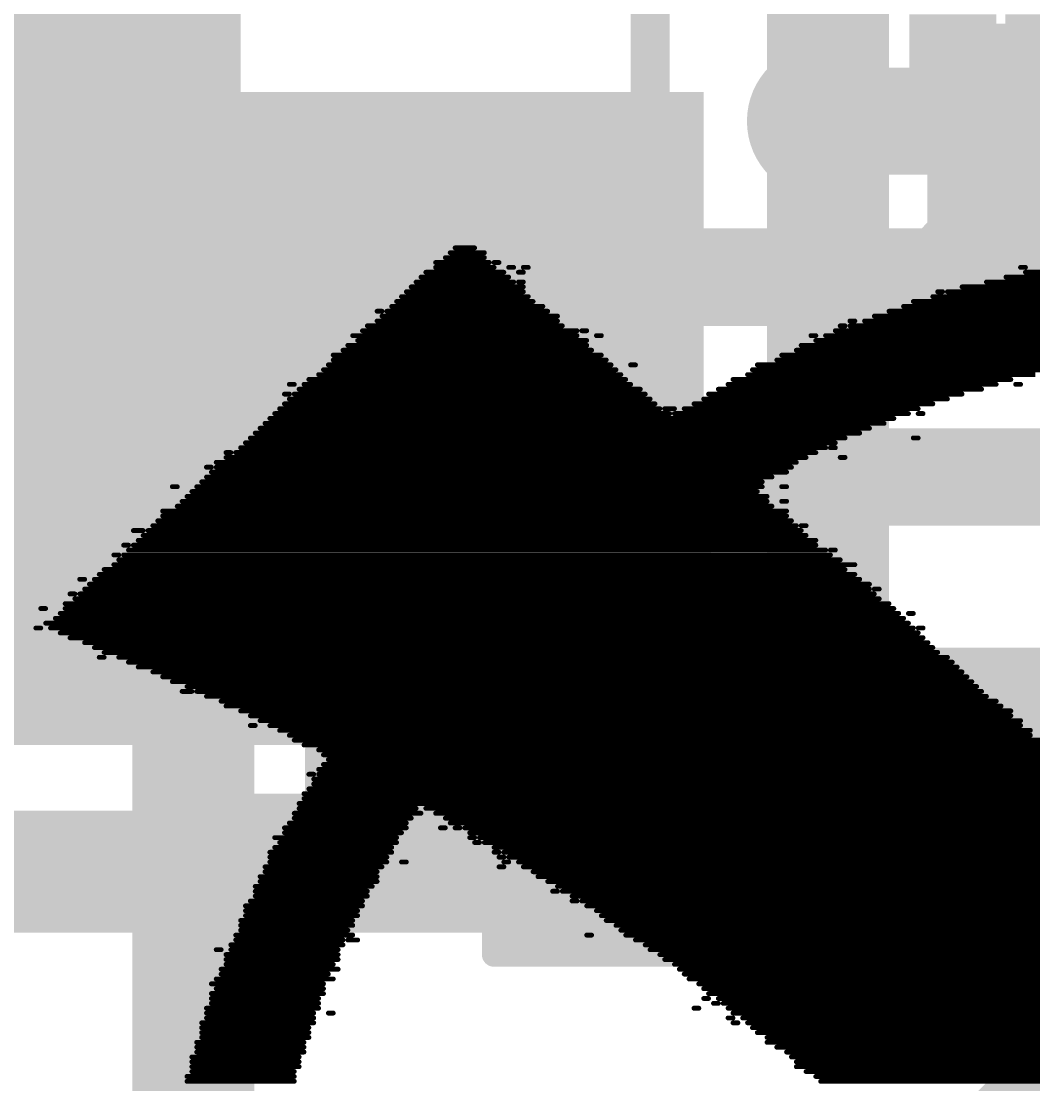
# Model space of a CAD drawing. Header units: millimetres. Extents: x -0.12 to 2.11, y 0 to 1.55.
# Drawn here: x 1.504 to 1.7115, y 0.8365 to 1.0545 of the extents above; entities that cross this region are included whole.
import ezdxf

# ---------------------------------------------------------------- set-up
doc = ezdxf.new("R2010")
doc.units = ezdxf.units.MM
doc.header["$MEASUREMENT"] = 0
for name, color, linetype in [('BottomLayer', 5, 'Continuous'), ('BottomOverlay', 54, 'Continuous'), ('BottomSolder', 6, 'Continuous'), ('TopLayer', 1, 'Continuous'), ('TopOverlay', 2, 'Continuous'), ('TopPaste', 8, 'Continuous'), ('TopSolder', 216, 'Continuous'), ('ViaHoleLayer', 16, 'Continuous')]:
    doc.layers.add(name, color=color, linetype=linetype)
doc.styles.add('Arial', font='', dxfattribs={"height": 0.2})
doc.styles.get('Arial').set_extended_font_data('Arial')

# ---------------------------------------------------------------- blocks, each defined once
blk = doc.blocks.new('40_VQFN__7X5__9')
at = {"layer": 'TopLayer'}
for points in [[(-0.07382, -0.14567), (-0.07382, -0.12205), (-0.06398, -0.12205), (-0.06398, -0.14567)], [(-0.05413, -0.14567), (-0.05413, -0.12205), (-0.04429, -0.12205), (-0.04429, -0.14567)]]:
    blk.add_hatch(color=1, dxfattribs=at).paths.add_polyline_path(points)
at = {"layer": 'TopPaste'}
for points in [[(-0.07382, -0.14567), (-0.07382, -0.12205), (-0.06398, -0.12205), (-0.06398, -0.14567)], [(-0.05413, -0.14567), (-0.05413, -0.12205), (-0.04429, -0.12205), (-0.04429, -0.14567)]]:
    blk.add_hatch(color=8, dxfattribs=at).paths.add_polyline_path(points)
at = {"layer": 'TopSolder'}
for points in [[(-0.07782, -0.14967), (-0.07782, -0.11805), (-0.05998, -0.11805), (-0.05998, -0.14967)], [(-0.05813, -0.14967), (-0.05813, -0.11805), (-0.04029, -0.11805), (-0.04029, -0.14967)]]:
    blk.add_hatch(color=216, dxfattribs=at).paths.add_polyline_path(points)
at = {"layer": 'TopOverlay', "const_width": 0.005}
for points in [[(-0.10064, -0.14), (-0.10064, -0.11933)], [(-0.10064, -0.14), (-0.08, -0.14)]]:
    blk.add_lwpolyline(points, dxfattribs=at)
at = {"layer": 'TopOverlay', "const_width": 0.0025}
for points in [[(-0.10189, -0.11933, 1), (-0.09939, -0.11933, 1)], [(-0.10189, -0.14, 1), (-0.09939, -0.14, 1)], [(-0.10189, -0.14, 1), (-0.09939, -0.14, 1)], [(-0.08125, -0.14, 1), (-0.07875, -0.14, 1)]]:
    blk.add_lwpolyline(points, format="xyb", close=True, dxfattribs=at)
blk = doc.blocks.new('C____E_44')
at = {"layer": 'TopLayer'}
blk.add_hatch(color=1, dxfattribs=at).paths.add_polyline_path([(-0.05492, 0.05059), (0.05492, 0.05059), (0.05492, -0.05059), (-0.05492, -0.05059)])
at = {"layer": 'TopPaste'}
blk.add_hatch(color=8, dxfattribs=at).paths.add_polyline_path([(-0.05492, 0.05059), (0.05492, 0.05059), (0.05492, -0.05059), (-0.05492, -0.05059)])
at = {"layer": 'TopSolder'}
blk.add_hatch(color=216, dxfattribs=at).paths.add_polyline_path([(-0.05892, 0.05459), (0.05892, 0.05459), (0.05892, -0.05459), (-0.05892, -0.05459)])
at = {"layer": 'TopOverlay', "const_width": 0.01}
for points in [[(-0.04823, 0.092), (-0.04823, 0.063)], [(-0.01523, 0.091), (-0.01523, 0.062)], [(0.27677, 0.091), (-0.01523, 0.091)], [(-0.03123, 0.077), (-0.06423, 0.077)], [(-0.01523, -0.062), (-0.01523, -0.091)], [(0.27677, -0.091), (-0.01523, -0.091)]]:
    blk.add_lwpolyline(points, dxfattribs=at)
at = {"layer": 'TopOverlay', "const_width": 0.005}
for points in [[(-0.05073, 0.092, 1), (-0.04573, 0.092, 1)], [(-0.01773, 0.091, 1), (-0.01273, 0.091, 1)], [(-0.01773, 0.091, 1), (-0.01273, 0.091, 1)], [(-0.06673, 0.077, 1), (-0.06173, 0.077, 1)], [(-0.03373, 0.077, 1), (-0.02873, 0.077, 1)], [(-0.05073, 0.063, 1), (-0.04573, 0.063, 1)], [(-0.01773, 0.062, 1), (-0.01273, 0.062, 1)], [(-0.01773, -0.062, 1), (-0.01273, -0.062, 1)], [(-0.01773, -0.091, 1), (-0.01273, -0.091, 1)], [(-0.01773, -0.091, 1), (-0.01273, -0.091, 1)]]:
    blk.add_lwpolyline(points, format="xyb", close=True, dxfattribs=at)
blk = doc.blocks.new('C___0603_45')
at = {"layer": 'TopLayer'}
for points in [[(-0.015, 0.0175), (-0.015, -0.0175), (-0.045, -0.0175), (-0.045, 0.0175)], [(0.045, 0.0175), (0.045, -0.0175), (0.015, -0.0175), (0.015, 0.0175)]]:
    blk.add_hatch(color=1, dxfattribs=at).paths.add_polyline_path(points)
at = {"layer": 'TopPaste'}
for points in [[(-0.015, 0.0175), (-0.015, -0.0175), (-0.045, -0.0175), (-0.045, 0.0175)], [(0.045, 0.0175), (0.045, -0.0175), (0.015, -0.0175), (0.015, 0.0175)]]:
    blk.add_hatch(color=8, dxfattribs=at).paths.add_polyline_path(points)
at = {"layer": 'TopSolder'}
for points in [[(-0.01264, 0.01986), (-0.01264, -0.01986), (-0.04736, -0.01986), (-0.04736, 0.01986)], [(0.04736, 0.01986), (0.04736, -0.01986), (0.01264, -0.01986), (0.01264, 0.01986)]]:
    blk.add_hatch(color=216, dxfattribs=at).paths.add_polyline_path(points)
at = {"layer": 'TopOverlay', "const_width": 0.005}
for points in [[(-0.018, 0.021), (-0.049, 0.021)], [(-0.049, -0.021), (-0.049, 0.021)], [(0.049, 0.021), (0.018, 0.021)], [(0.049, -0.021), (0.049, 0.021)], [(-0.018, -0.021), (-0.049, -0.021)], [(0.049, -0.021), (0.018, -0.021)]]:
    blk.add_lwpolyline(points, dxfattribs=at)
at = {"layer": 'TopOverlay', "const_width": 0.0025}
for points in [[(-0.05025, 0.021, 1), (-0.04775, 0.021, 1)], [(-0.05025, 0.021, 1), (-0.04775, 0.021, 1)], [(-0.01925, 0.021, 1), (-0.01675, 0.021, 1)], [(0.01675, 0.021, 1), (0.01925, 0.021, 1)], [(0.04775, 0.021, 1), (0.05025, 0.021, 1)], [(0.04775, 0.021, 1), (0.05025, 0.021, 1)], [(-0.05025, -0.021, 1), (-0.04775, -0.021, 1)], [(-0.05025, -0.021, 1), (-0.04775, -0.021, 1)], [(-0.01925, -0.021, 1), (-0.01675, -0.021, 1)], [(0.01675, -0.021, 1), (0.01925, -0.021, 1)], [(0.04775, -0.021, 1), (0.05025, -0.021, 1)], [(0.04775, -0.021, 1), (0.05025, -0.021, 1)]]:
    blk.add_lwpolyline(points, format="xyb", close=True, dxfattribs=at)

msp = doc.modelspace()

# ---------------------------------------------------------------- hatches: boundary and pattern name
at = {"layer": 'BottomLayer'}
h = msp.add_hatch(color=5, dxfattribs=at)
edge = h.paths.add_edge_path()
edge.add_arc((1.66868, 1.034), 0.01181, 0, 360)
h = msp.add_hatch(color=5, dxfattribs=at)
edge = h.paths.add_edge_path()
edge.add_arc((1.701, 1.002), 0.01181, 0, 360)
at = {"layer": 'BottomSolder'}
h = msp.add_hatch(color=6, dxfattribs=at)
edge = h.paths.add_edge_path()
edge.add_arc((1.66868, 1.034), 0.01581, 0, 360)
h = msp.add_hatch(color=6, dxfattribs=at)
edge = h.paths.add_edge_path()
edge.add_arc((1.701, 1.002), 0.01581, 0, 360)
at = {"layer": 'TopLayer'}
for points in [[(1.459, 1.036), (1.549, 1.036), (1.549, 1.112), (1.459, 1.112)], [(1.657, 0.866), (1.682, 0.866), (1.682, 1.071), (1.657, 1.071)], [(1.68989, 1.027), (1.72189, 1.027), (1.72189, 1.054), (1.68989, 1.054)], [(1.459, 0.912), (1.644, 0.912), (1.644, 1.04), (1.459, 1.04)], [(1.68989, 0.988), (1.714, 0.988), (1.714, 1.04014), (1.68989, 1.04014)], [(1.599, 0.866), (1.742, 0.866), (1.742, 0.902), (1.599, 0.902)]]:
    msp.add_hatch(color=1, dxfattribs=at).paths.add_polyline_path(points)
h = msp.add_hatch(color=1, dxfattribs=at)
edge = h.paths.add_edge_path()
edge.add_arc((1.66868, 1.034), 0.01181, 0, 360)
h = msp.add_hatch(color=1, dxfattribs=at)
edge = h.paths.add_edge_path()
edge.add_arc((1.701, 1.002), 0.01181, 0, 360)
at = {"layer": 'TopSolder'}
h = msp.add_hatch(color=216, dxfattribs=at)
edge = h.paths.add_edge_path()
edge.add_arc((1.66868, 1.034), 0.01581, 0, 360)
h = msp.add_hatch(color=216, dxfattribs=at)
edge = h.paths.add_edge_path()
edge.add_arc((1.701, 1.002), 0.01581, 0, 360)
at = {"layer": 'ViaHoleLayer'}
h = msp.add_hatch(color=16, dxfattribs=at)
edge = h.paths.add_edge_path()
edge.add_arc((1.66868, 1.034), 0.00591, 0, 360)
h = msp.add_hatch(color=16, dxfattribs=at)
edge = h.paths.add_edge_path()
edge.add_arc((1.701, 1.002), 0.00591, 0, 360)

# ---------------------------------------------------------------- linework, layer by layer
at = {"layer": 'BottomLayer'}
for points, const_width in [([(1.66868, 1.034), (1.738, 1.034)], 0.022), ([(1.328, 1.002), (1.701, 1.002)], 0.02), ([(1.268, 0.961), (1.764, 0.961)], 0.02), ([(1.245, 0.916), (1.796, 0.916)], 0.02), ([(1.452, 0.88), (1.903, 0.88)], 0.025), ([(1.682, 0.799), (1.72821, 0.84521)], 0.025)]:
    msp.add_lwpolyline(points, dxfattribs=dict(at, const_width=const_width))
for points, const_width in [([(1.66318, 1.034, 1), (1.67418, 1.034, 1)], 0.011), ([(1.696, 1.002, 1), (1.706, 1.002, 1)], 0.01)]:
    msp.add_lwpolyline(points, format="xyb", close=True, dxfattribs=dict(at, const_width=const_width))
at = {"layer": 'BottomOverlay', "const_width": 0.001}
for points in [[(1.592, 1.007), (1.599, 1.007)], [(1.593, 1.008), (1.597, 1.008)], [(1.589, 1.005), (1.6, 1.005)], [(1.591, 1.006), (1.599, 1.006)], [(1.601, 1.005), (1.602, 1.005)], [(1.587, 1.003), (1.603, 1.003)], [(1.589, 1.004), (1.601, 1.004)], [(1.604, 1.004), (1.605, 1.004)], [(1.606, 1.003), (1.607, 1.003)], [(1.607, 1.004), (1.608, 1.004)], [(1.709, 1.004), (1.71, 1.004)], [(1.71, 1.003), (1.807, 1.003)], [(1.585, 1.001), (1.605, 1.001)], [(1.586, 1.002), (1.604, 1.002)], [(1.606, 1.001), (1.607, 1.001)], [(1.702, 1.001), (1.815, 1.001)], [(1.706, 1.002), (1.811, 1.002)], [(1.582, 0.998), (1.608, 0.998)], [(1.583, 0.999), (1.607, 0.999)], [(1.584, 1), (1.607, 1)], [(1.691, 0.998), (1.826, 0.998)], [(1.692, 0.999), (1.693, 0.999)], [(1.694, 0.999), (1.823, 0.999)], [(1.697, 1), (1.819, 1)], [(1.58, 0.996), (1.611, 0.996)], [(1.581, 0.997), (1.609, 0.997)], [(1.685, 0.996), (1.833, 0.996)], [(1.687, 0.997), (1.829, 0.997)], [(1.577, 0.995), (1.578, 0.995)], [(1.578, 0.994), (1.614, 0.994)], [(1.579, 0.995), (1.612, 0.995)], [(1.679, 0.994), (1.837, 0.994)], [(1.682, 0.995), (1.835, 0.995)], [(1.575, 0.992), (1.615, 0.992)], [(1.577, 0.993), (1.614, 0.993)], [(1.672, 0.992), (1.673, 0.992)], [(1.674, 0.993), (1.675, 0.993)], [(1.674, 0.992), (1.843, 0.992)], [(1.677, 0.993), (1.84, 0.993)], [(1.572, 0.99), (1.618, 0.99)], [(1.574, 0.991), (1.618, 0.991)], [(1.619, 0.991), (1.62, 0.991)], [(1.622, 0.99), (1.623, 0.99)], [(1.666, 0.99), (1.667, 0.99)], [(1.669, 0.99), (1.848, 0.99)], [(1.671, 0.991), (1.846, 0.991)], [(1.571, 0.988), (1.62, 0.988)], [(1.573, 0.989), (1.62, 0.989)], [(1.664, 0.988), (1.853, 0.988)], [(1.667, 0.989), (1.85, 0.989)], [(1.568, 0.986), (1.623, 0.986)], [(1.568, 0.985), (1.624, 0.985)], [(1.57, 0.987), (1.621, 0.987)], [(1.659, 0.985), (1.728, 0.985)], [(1.66, 0.986), (1.736, 0.986)], [(1.663, 0.987), (1.745, 0.987)], [(1.566, 0.983), (1.626, 0.983)], [(1.567, 0.984), (1.625, 0.984)], [(1.629, 0.984), (1.63, 0.984)], [(1.654, 0.983), (1.716, 0.983)], [(1.655, 0.984), (1.721, 0.984)], [(1.563, 0.981), (1.628, 0.981)], [(1.565, 0.982), (1.627, 0.982)], [(1.65, 0.981), (1.707, 0.981)], [(1.653, 0.982), (1.712, 0.982)], [(1.559, 0.98), (1.56, 0.98)], [(1.561, 0.979), (1.631, 0.979)], [(1.562, 0.98), (1.629, 0.98)], [(1.647, 0.979), (1.701, 0.979)], [(1.649, 0.98), (1.704, 0.98)], [(1.708, 0.98), (1.709, 0.98)], [(1.558, 0.978), (1.559, 0.978)], [(1.559, 0.977), (1.633, 0.977)], [(1.56, 0.978), (1.632, 0.978)], [(1.644, 0.977), (1.694, 0.977)], [(1.645, 0.978), (1.697, 0.978)], [(1.556, 0.974), (1.637, 0.974)], [(1.557, 0.975), (1.635, 0.975)], [(1.558, 0.976), (1.634, 0.976)], [(1.636, 0.975), (1.638, 0.975)], [(1.638, 0.974), (1.686, 0.974)], [(1.64, 0.975), (1.688, 0.975)], [(1.642, 0.976), (1.691, 0.976)], [(1.688, 0.974), (1.689, 0.974)], [(1.554, 0.972), (1.681, 0.972)], [(1.555, 0.973), (1.683, 0.973)], [(1.552, 0.97), (1.676, 0.97)], [(1.553, 0.971), (1.678, 0.971)], [(1.55, 0.968), (1.671, 0.968)], [(1.551, 0.969), (1.673, 0.969)], [(1.687, 0.969), (1.688, 0.969)], [(1.546, 0.966), (1.547, 0.966)], [(1.548, 0.966), (1.667, 0.966)], [(1.549, 0.967), (1.669, 0.967)], [(1.67, 0.967), (1.671, 0.967)], [(1.544, 0.964), (1.663, 0.964)], [(1.546, 0.965), (1.665, 0.965)], [(1.672, 0.965), (1.673, 0.965)], [(1.542, 0.963), (1.543, 0.963)], [(1.542, 0.961), (1.658, 0.961)], [(1.543, 0.962), (1.661, 0.962)], [(1.544, 0.963), (1.662, 0.963)], [(1.535, 0.959), (1.536, 0.959)], [(1.54, 0.959), (1.656, 0.959)], [(1.541, 0.96), (1.656, 0.96)], [(1.66, 0.959), (1.661, 0.959)], [(1.538, 0.957), (1.657, 0.957)], [(1.539, 0.958), (1.655, 0.958)], [(1.536, 0.955), (1.658, 0.955)], [(1.537, 0.956), (1.657, 0.956)], [(1.66, 0.956), (1.661, 0.956)], [(1.533, 0.954), (1.661, 0.954)], [(1.533, 0.953), (1.661, 0.953)], [(1.527, 0.95), (1.529, 0.95)], [(1.53, 0.95), (1.664, 0.95)], [(1.531, 0.951), (1.663, 0.951)], [(1.532, 0.952), (1.662, 0.952)], [(1.664, 0.951), (1.665, 0.951)], [(1.528, 0.948), (1.667, 0.948)], [(1.529, 0.949), (1.665, 0.949)], [(1.525, 0.947), (1.526, 0.947)], [(1.526, 0.946), (1.669, 0.946)], [(1.527, 0.947), (1.667, 0.947)], [(1.67, 0.946), (1.671, 0.946)], [(1.523, 0.945), (1.524, 0.945)], [(1.524, 0.944), (1.672, 0.944)], [(1.525, 0.945), (1.67, 0.945)], [(1.521, 0.942), (1.673, 0.942)], [(1.523, 0.943), (1.675, 0.943)], [(1.516, 0.94), (1.517, 0.94)], [(1.519, 0.94), (1.676, 0.94)], [(1.52, 0.941), (1.675, 0.941)], [(1.514, 0.937), (1.515, 0.937)], [(1.516, 0.937), (1.679, 0.937)], [(1.517, 0.938), (1.678, 0.938)], [(1.518, 0.939), (1.678, 0.939)], [(1.679, 0.938), (1.68, 0.938)], [(1.513, 0.935), (1.682, 0.935)], [(1.515, 0.936), (1.68, 0.936)], [(1.508, 0.934), (1.509, 0.934)], [(1.512, 0.933), (1.684, 0.933)], [(1.513, 0.934), (1.683, 0.934)], [(1.686, 0.933), (1.687, 0.933)], [(1.509, 0.931), (1.686, 0.931)], [(1.511, 0.932), (1.685, 0.932)], [(1.507, 0.93), (1.508, 0.93)], [(1.51, 0.93), (1.687, 0.93)], [(1.512, 0.929), (1.688, 0.929)], [(1.688, 0.93), (1.689, 0.93)], [(1.514, 0.928), (1.689, 0.928)], [(1.517, 0.927), (1.69, 0.927)], [(1.519, 0.926), (1.691, 0.926)], [(1.52, 0.924), (1.521, 0.924)], [(1.521, 0.925), (1.692, 0.925)], [(1.524, 0.924), (1.694, 0.924)], [(1.526, 0.923), (1.695, 0.923)], [(1.528, 0.922), (1.696, 0.922)], [(1.531, 0.921), (1.697, 0.921)], [(1.533, 0.92), (1.698, 0.92)], [(1.535, 0.919), (1.699, 0.919)], [(1.538, 0.918), (1.7, 0.918)], [(1.537, 0.917), (1.539, 0.917)], [(1.54, 0.917), (1.701, 0.917)], [(1.542, 0.916), (1.702, 0.916)], [(1.545, 0.915), (1.704, 0.915)], [(1.546, 0.914), (1.705, 0.914)], [(1.549, 0.913), (1.707, 0.913)], [(1.551, 0.912), (1.707, 0.912)], [(1.553, 0.911), (1.709, 0.911)], [(1.551, 0.91), (1.552, 0.91)], [(1.555, 0.91), (1.709, 0.91)], [(1.557, 0.909), (1.711, 0.909)], [(1.559, 0.908), (1.711, 0.908)], [(1.56, 0.907), (1.713, 0.907)], [(1.562, 0.906), (1.714, 0.906)], [(1.565, 0.905), (1.715, 0.905)], [(1.566, 0.904), (1.716, 0.904)], [(1.567, 0.903), (1.717, 0.903)], [(1.563, 0.9), (1.564, 0.9)], [(1.565, 0.901), (1.719, 0.901)], [(1.565, 0.9), (1.72, 0.9)], [(1.566, 0.902), (1.718, 0.902)], [(1.564, 0.899), (1.722, 0.899)], [(1.564, 0.898), (1.723, 0.898)], [(1.562, 0.896), (1.725, 0.896)], [(1.563, 0.897), (1.724, 0.897)], [(1.561, 0.894), (1.727, 0.894)], [(1.562, 0.895), (1.726, 0.895)], [(1.56, 0.892), (1.586, 0.892)], [(1.561, 0.893), (1.585, 0.893)], [(1.587, 0.893), (1.728, 0.893)], [(1.589, 0.892), (1.729, 0.892)], [(1.558, 0.889), (1.583, 0.889)], [(1.559, 0.89), (1.583, 0.89)], [(1.56, 0.891), (1.584, 0.891)], [(1.59, 0.889), (1.591, 0.889)], [(1.591, 0.891), (1.73, 0.891)], [(1.592, 0.89), (1.731, 0.89)], [(1.593, 0.889), (1.594, 0.889)], [(1.595, 0.889), (1.732, 0.889)], [(1.556, 0.887), (1.581, 0.887)], [(1.558, 0.888), (1.582, 0.888)], [(1.596, 0.888), (1.733, 0.888)], [(1.596, 0.887), (1.597, 0.887)], [(1.598, 0.887), (1.734, 0.887)], [(1.556, 0.885), (1.58, 0.885)], [(1.557, 0.886), (1.581, 0.886)], [(1.597, 0.886), (1.598, 0.886)], [(1.599, 0.886), (1.735, 0.886)], [(1.601, 0.885), (1.737, 0.885)], [(1.555, 0.884), (1.58, 0.884)], [(1.555, 0.883), (1.579, 0.883)], [(1.601, 0.884), (1.602, 0.884)], [(1.602, 0.883), (1.603, 0.883)], [(1.603, 0.884), (1.738, 0.884)], [(1.604, 0.883), (1.738, 0.883)], [(1.554, 0.881), (1.578, 0.881)], [(1.555, 0.882), (1.579, 0.882)], [(1.582, 0.882), (1.583, 0.882)], [(1.602, 0.881), (1.603, 0.881)], [(1.603, 0.882), (1.604, 0.882)], [(1.606, 0.882), (1.739, 0.882)], [(1.607, 0.881), (1.741, 0.881)], [(1.553, 0.879), (1.577, 0.879)], [(1.554, 0.88), (1.577, 0.88)], [(1.609, 0.88), (1.742, 0.88)], [(1.61, 0.879), (1.743, 0.879)], [(1.552, 0.877), (1.576, 0.877)], [(1.552, 0.876), (1.575, 0.876)], [(1.553, 0.878), (1.577, 0.878)], [(1.612, 0.878), (1.744, 0.878)], [(1.613, 0.876), (1.614, 0.876)], [(1.614, 0.877), (1.745, 0.877)], [(1.615, 0.876), (1.746, 0.876)], [(1.551, 0.874), (1.574, 0.874)], [(1.552, 0.875), (1.575, 0.875)], [(1.617, 0.875), (1.747, 0.875)], [(1.617, 0.874), (1.618, 0.874)], [(1.619, 0.874), (1.748, 0.874)], [(1.55, 0.873), (1.574, 0.873)], [(1.55, 0.872), (1.573, 0.872)], [(1.62, 0.873), (1.749, 0.873)], [(1.622, 0.872), (1.75, 0.872)], [(1.549, 0.87), (1.572, 0.87)], [(1.55, 0.871), (1.573, 0.871)], [(1.623, 0.871), (1.752, 0.871)], [(1.624, 0.87), (1.752, 0.87)], [(1.549, 0.869), (1.572, 0.869)], [(1.549, 0.868), (1.571, 0.868)], [(1.626, 0.869), (1.753, 0.869)], [(1.627, 0.868), (1.754, 0.868)], [(1.547, 0.865), (1.57, 0.865)], [(1.548, 0.867), (1.572, 0.867)], [(1.548, 0.866), (1.57, 0.866)], [(1.571, 0.866), (1.573, 0.866)], [(1.62, 0.867), (1.621, 0.867)], [(1.628, 0.867), (1.755, 0.867)], [(1.63, 0.866), (1.756, 0.866)], [(1.632, 0.865), (1.757, 0.865)], [(1.544, 0.864), (1.545, 0.864)], [(1.546, 0.863), (1.569, 0.863)], [(1.547, 0.864), (1.569, 0.864)], [(1.633, 0.864), (1.759, 0.864)], [(1.635, 0.863), (1.76, 0.863)], [(1.546, 0.862), (1.569, 0.862)], [(1.546, 0.861), (1.568, 0.861)], [(1.636, 0.862), (1.76, 0.862)], [(1.638, 0.861), (1.761, 0.861)], [(1.545, 0.86), (1.569, 0.86)], [(1.545, 0.859), (1.567, 0.859)], [(1.639, 0.86), (1.762, 0.86)], [(1.64, 0.859), (1.764, 0.859)], [(1.543, 0.857), (1.566, 0.857)], [(1.544, 0.858), (1.568, 0.858)], [(1.641, 0.858), (1.766, 0.858)], [(1.643, 0.857), (1.766, 0.857)], [(1.543, 0.855), (1.566, 0.855)], [(1.544, 0.856), (1.566, 0.856)], [(1.644, 0.856), (1.767, 0.856)], [(1.645, 0.855), (1.768, 0.855)], [(1.542, 0.852), (1.565, 0.852)], [(1.543, 0.854), (1.565, 0.854)], [(1.543, 0.853), (1.565, 0.853)], [(1.642, 0.852), (1.643, 0.852)], [(1.644, 0.854), (1.645, 0.854)], [(1.646, 0.853), (1.647, 0.853)], [(1.647, 0.854), (1.769, 0.854)], [(1.648, 0.853), (1.771, 0.853)], [(1.649, 0.852), (1.772, 0.852)], [(1.542, 0.851), (1.564, 0.851)], [(1.542, 0.85), (1.564, 0.85)], [(1.567, 0.851), (1.568, 0.851)], [(1.649, 0.85), (1.65, 0.85)], [(1.65, 0.851), (1.772, 0.851)], [(1.652, 0.85), (1.772, 0.85)], [(1.541, 0.849), (1.564, 0.849)], [(1.541, 0.848), (1.563, 0.848)], [(1.65, 0.849), (1.651, 0.849)], [(1.653, 0.849), (1.773, 0.849)], [(1.654, 0.848), (1.774, 0.848)], [(1.541, 0.847), (1.563, 0.847)], [(1.541, 0.846), (1.563, 0.846)], [(1.655, 0.847), (1.776, 0.847)], [(1.657, 0.846), (1.777, 0.846)], [(1.54, 0.845), (1.562, 0.845)], [(1.54, 0.844), (1.562, 0.844)], [(1.657, 0.845), (1.777, 0.845)], [(1.659, 0.844), (1.778, 0.844)], [(1.539, 0.842), (1.561, 0.842)], [(1.539, 0.841), (1.561, 0.841)], [(1.54, 0.843), (1.562, 0.843)], [(1.661, 0.843), (1.779, 0.843)], [(1.662, 0.842), (1.781, 0.842)], [(1.663, 0.841), (1.781, 0.841)], [(1.539, 0.84), (1.561, 0.84)], [(1.539, 0.839), (1.56, 0.839)], [(1.663, 0.84), (1.782, 0.84)], [(1.665, 0.839), (1.783, 0.839)], [(1.538, 0.838), (1.56, 0.838)], [(1.538, 0.837), (1.56, 0.837)], [(1.667, 0.838), (1.784, 0.838)], [(1.668, 0.837), (1.785, 0.837)]]:
    msp.add_lwpolyline(points, dxfattribs=at)
at = {"layer": 'BottomOverlay', "const_width": 0.0005}
for points in [[(1.59175, 1.007, 1), (1.59225, 1.007, 1)], [(1.59275, 1.008, 1), (1.59325, 1.008, 1)], [(1.59675, 1.008, 1), (1.59725, 1.008, 1)], [(1.59875, 1.007, 1), (1.59925, 1.007, 1)], [(1.58875, 1.005, 1), (1.58925, 1.005, 1)], [(1.59075, 1.006, 1), (1.59125, 1.006, 1)], [(1.59875, 1.006, 1), (1.59925, 1.006, 1)], [(1.59975, 1.005, 1), (1.60025, 1.005, 1)], [(1.60075, 1.005, 1), (1.60125, 1.005, 1)], [(1.60175, 1.005, 1), (1.60225, 1.005, 1)], [(1.58675, 1.003, 1), (1.58725, 1.003, 1)], [(1.58875, 1.004, 1), (1.58925, 1.004, 1)], [(1.60075, 1.004, 1), (1.60125, 1.004, 1)], [(1.60275, 1.003, 1), (1.60325, 1.003, 1)], [(1.60375, 1.004, 1), (1.60425, 1.004, 1)], [(1.60475, 1.004, 1), (1.60525, 1.004, 1)], [(1.60575, 1.003, 1), (1.60625, 1.003, 1)], [(1.60675, 1.004, 1), (1.60725, 1.004, 1)], [(1.60675, 1.003, 1), (1.60725, 1.003, 1)], [(1.60775, 1.004, 1), (1.60825, 1.004, 1)], [(1.70875, 1.004, 1), (1.70925, 1.004, 1)], [(1.70975, 1.004, 1), (1.71025, 1.004, 1)], [(1.70975, 1.003, 1), (1.71025, 1.003, 1)], [(1.58475, 1.001, 1), (1.58525, 1.001, 1)], [(1.58575, 1.002, 1), (1.58625, 1.002, 1)], [(1.60375, 1.002, 1), (1.60425, 1.002, 1)], [(1.60475, 1.001, 1), (1.60525, 1.001, 1)], [(1.60575, 1.001, 1), (1.60625, 1.001, 1)], [(1.60675, 1.001, 1), (1.60725, 1.001, 1)], [(1.70175, 1.001, 1), (1.70225, 1.001, 1)], [(1.70575, 1.002, 1), (1.70625, 1.002, 1)], [(1.58175, 0.998, 1), (1.58225, 0.998, 1)], [(1.58275, 0.999, 1), (1.58325, 0.999, 1)], [(1.58375, 1, 1), (1.58425, 1, 1)], [(1.60675, 1, 1), (1.60725, 1, 1)], [(1.60675, 0.999, 1), (1.60725, 0.999, 1)], [(1.60775, 0.998, 1), (1.60825, 0.998, 1)], [(1.69075, 0.998, 1), (1.69125, 0.998, 1)], [(1.69175, 0.999, 1), (1.69225, 0.999, 1)], [(1.69275, 0.999, 1), (1.69325, 0.999, 1)], [(1.69375, 0.999, 1), (1.69425, 0.999, 1)], [(1.69675, 1, 1), (1.69725, 1, 1)], [(1.57975, 0.996, 1), (1.58025, 0.996, 1)], [(1.58075, 0.997, 1), (1.58125, 0.997, 1)], [(1.60875, 0.997, 1), (1.60925, 0.997, 1)], [(1.61075, 0.996, 1), (1.61125, 0.996, 1)], [(1.68475, 0.996, 1), (1.68525, 0.996, 1)], [(1.68675, 0.997, 1), (1.68725, 0.997, 1)], [(1.57675, 0.995, 1), (1.57725, 0.995, 1)], [(1.57775, 0.995, 1), (1.57825, 0.995, 1)], [(1.57775, 0.994, 1), (1.57825, 0.994, 1)], [(1.57875, 0.995, 1), (1.57925, 0.995, 1)], [(1.61175, 0.995, 1), (1.61225, 0.995, 1)], [(1.61375, 0.994, 1), (1.61425, 0.994, 1)], [(1.67875, 0.994, 1), (1.67925, 0.994, 1)], [(1.68175, 0.995, 1), (1.68225, 0.995, 1)], [(1.57475, 0.992, 1), (1.57525, 0.992, 1)], [(1.57675, 0.993, 1), (1.57725, 0.993, 1)], [(1.61375, 0.993, 1), (1.61425, 0.993, 1)], [(1.61475, 0.992, 1), (1.61525, 0.992, 1)], [(1.67175, 0.992, 1), (1.67225, 0.992, 1)], [(1.67275, 0.992, 1), (1.67325, 0.992, 1)], [(1.67375, 0.993, 1), (1.67425, 0.993, 1)], [(1.67375, 0.992, 1), (1.67425, 0.992, 1)], [(1.67475, 0.993, 1), (1.67525, 0.993, 1)], [(1.67675, 0.993, 1), (1.67725, 0.993, 1)], [(1.57175, 0.99, 1), (1.57225, 0.99, 1)], [(1.57375, 0.991, 1), (1.57425, 0.991, 1)], [(1.61775, 0.991, 1), (1.61825, 0.991, 1)], [(1.61775, 0.99, 1), (1.61825, 0.99, 1)], [(1.61875, 0.991, 1), (1.61925, 0.991, 1)], [(1.61975, 0.991, 1), (1.62025, 0.991, 1)], [(1.62175, 0.99, 1), (1.62225, 0.99, 1)], [(1.62275, 0.99, 1), (1.62325, 0.99, 1)], [(1.66575, 0.99, 1), (1.66625, 0.99, 1)], [(1.66675, 0.99, 1), (1.66725, 0.99, 1)], [(1.66875, 0.99, 1), (1.66925, 0.99, 1)], [(1.67075, 0.991, 1), (1.67125, 0.991, 1)], [(1.57075, 0.988, 1), (1.57125, 0.988, 1)], [(1.57275, 0.989, 1), (1.57325, 0.989, 1)], [(1.61975, 0.989, 1), (1.62025, 0.989, 1)], [(1.61975, 0.988, 1), (1.62025, 0.988, 1)], [(1.66375, 0.988, 1), (1.66425, 0.988, 1)], [(1.66675, 0.989, 1), (1.66725, 0.989, 1)], [(1.56775, 0.986, 1), (1.56825, 0.986, 1)], [(1.56775, 0.985, 1), (1.56825, 0.985, 1)], [(1.56975, 0.987, 1), (1.57025, 0.987, 1)], [(1.62075, 0.987, 1), (1.62125, 0.987, 1)], [(1.62275, 0.986, 1), (1.62325, 0.986, 1)], [(1.62375, 0.985, 1), (1.62425, 0.985, 1)], [(1.65875, 0.985, 1), (1.65925, 0.985, 1)], [(1.65975, 0.986, 1), (1.66025, 0.986, 1)], [(1.66275, 0.987, 1), (1.66325, 0.987, 1)], [(1.56575, 0.983, 1), (1.56625, 0.983, 1)], [(1.56675, 0.984, 1), (1.56725, 0.984, 1)], [(1.62475, 0.984, 1), (1.62525, 0.984, 1)], [(1.62575, 0.983, 1), (1.62625, 0.983, 1)], [(1.62875, 0.984, 1), (1.62925, 0.984, 1)], [(1.62975, 0.984, 1), (1.63025, 0.984, 1)], [(1.65375, 0.983, 1), (1.65425, 0.983, 1)], [(1.65475, 0.984, 1), (1.65525, 0.984, 1)], [(1.56275, 0.981, 1), (1.56325, 0.981, 1)], [(1.56475, 0.982, 1), (1.56525, 0.982, 1)], [(1.62675, 0.982, 1), (1.62725, 0.982, 1)], [(1.62775, 0.981, 1), (1.62825, 0.981, 1)], [(1.64975, 0.981, 1), (1.65025, 0.981, 1)], [(1.65275, 0.982, 1), (1.65325, 0.982, 1)], [(1.70675, 0.981, 1), (1.70725, 0.981, 1)], [(1.55875, 0.98, 1), (1.55925, 0.98, 1)], [(1.55975, 0.98, 1), (1.56025, 0.98, 1)], [(1.56075, 0.979, 1), (1.56125, 0.979, 1)], [(1.56175, 0.98, 1), (1.56225, 0.98, 1)], [(1.62875, 0.98, 1), (1.62925, 0.98, 1)], [(1.63075, 0.979, 1), (1.63125, 0.979, 1)], [(1.64675, 0.979, 1), (1.64725, 0.979, 1)], [(1.64875, 0.98, 1), (1.64925, 0.98, 1)], [(1.70075, 0.979, 1), (1.70125, 0.979, 1)], [(1.70375, 0.98, 1), (1.70425, 0.98, 1)], [(1.70775, 0.98, 1), (1.70825, 0.98, 1)], [(1.70875, 0.98, 1), (1.70925, 0.98, 1)], [(1.55775, 0.978, 1), (1.55825, 0.978, 1)], [(1.55875, 0.978, 1), (1.55925, 0.978, 1)], [(1.55875, 0.977, 1), (1.55925, 0.977, 1)], [(1.55975, 0.978, 1), (1.56025, 0.978, 1)], [(1.63175, 0.978, 1), (1.63225, 0.978, 1)], [(1.63275, 0.977, 1), (1.63325, 0.977, 1)], [(1.64375, 0.977, 1), (1.64425, 0.977, 1)], [(1.64475, 0.978, 1), (1.64525, 0.978, 1)], [(1.69375, 0.977, 1), (1.69425, 0.977, 1)], [(1.69675, 0.978, 1), (1.69725, 0.978, 1)], [(1.55575, 0.974, 1), (1.55625, 0.974, 1)], [(1.55675, 0.975, 1), (1.55725, 0.975, 1)], [(1.55775, 0.976, 1), (1.55825, 0.976, 1)], [(1.63375, 0.976, 1), (1.63425, 0.976, 1)], [(1.63475, 0.975, 1), (1.63525, 0.975, 1)], [(1.63575, 0.975, 1), (1.63625, 0.975, 1)], [(1.63675, 0.974, 1), (1.63725, 0.974, 1)], [(1.63775, 0.975, 1), (1.63825, 0.975, 1)], [(1.63775, 0.974, 1), (1.63825, 0.974, 1)], [(1.63975, 0.975, 1), (1.64025, 0.975, 1)], [(1.64175, 0.976, 1), (1.64225, 0.976, 1)], [(1.68575, 0.974, 1), (1.68625, 0.974, 1)], [(1.68775, 0.975, 1), (1.68825, 0.975, 1)], [(1.68775, 0.974, 1), (1.68825, 0.974, 1)], [(1.68875, 0.974, 1), (1.68925, 0.974, 1)], [(1.69075, 0.976, 1), (1.69125, 0.976, 1)], [(1.55375, 0.972, 1), (1.55425, 0.972, 1)], [(1.55475, 0.973, 1), (1.55525, 0.973, 1)], [(1.68075, 0.972, 1), (1.68125, 0.972, 1)], [(1.68275, 0.973, 1), (1.68325, 0.973, 1)], [(1.55175, 0.97, 1), (1.55225, 0.97, 1)], [(1.55275, 0.971, 1), (1.55325, 0.971, 1)], [(1.67575, 0.97, 1), (1.67625, 0.97, 1)], [(1.67775, 0.971, 1), (1.67825, 0.971, 1)], [(1.54975, 0.968, 1), (1.55025, 0.968, 1)], [(1.55075, 0.969, 1), (1.55125, 0.969, 1)], [(1.67075, 0.968, 1), (1.67125, 0.968, 1)], [(1.67275, 0.969, 1), (1.67325, 0.969, 1)], [(1.68675, 0.969, 1), (1.68725, 0.969, 1)], [(1.68775, 0.969, 1), (1.68825, 0.969, 1)], [(1.54575, 0.966, 1), (1.54625, 0.966, 1)], [(1.54675, 0.966, 1), (1.54725, 0.966, 1)], [(1.54775, 0.966, 1), (1.54825, 0.966, 1)], [(1.54875, 0.967, 1), (1.54925, 0.967, 1)], [(1.66675, 0.966, 1), (1.66725, 0.966, 1)], [(1.66875, 0.967, 1), (1.66925, 0.967, 1)], [(1.66975, 0.967, 1), (1.67025, 0.967, 1)], [(1.67075, 0.967, 1), (1.67125, 0.967, 1)], [(1.54375, 0.964, 1), (1.54425, 0.964, 1)], [(1.54575, 0.965, 1), (1.54625, 0.965, 1)], [(1.66275, 0.964, 1), (1.66325, 0.964, 1)], [(1.66475, 0.965, 1), (1.66525, 0.965, 1)], [(1.67175, 0.965, 1), (1.67225, 0.965, 1)], [(1.67275, 0.965, 1), (1.67325, 0.965, 1)], [(1.54175, 0.963, 1), (1.54225, 0.963, 1)], [(1.54175, 0.961, 1), (1.54225, 0.961, 1)], [(1.54275, 0.963, 1), (1.54325, 0.963, 1)], [(1.54275, 0.962, 1), (1.54325, 0.962, 1)], [(1.54375, 0.963, 1), (1.54425, 0.963, 1)], [(1.65775, 0.961, 1), (1.65825, 0.961, 1)], [(1.66075, 0.962, 1), (1.66125, 0.962, 1)], [(1.66175, 0.963, 1), (1.66225, 0.963, 1)], [(1.53475, 0.959, 1), (1.53525, 0.959, 1)], [(1.53575, 0.959, 1), (1.53625, 0.959, 1)], [(1.53975, 0.959, 1), (1.54025, 0.959, 1)], [(1.54075, 0.96, 1), (1.54125, 0.96, 1)], [(1.65575, 0.96, 1), (1.65625, 0.96, 1)], [(1.65575, 0.959, 1), (1.65625, 0.959, 1)], [(1.65975, 0.959, 1), (1.66025, 0.959, 1)], [(1.66075, 0.959, 1), (1.66125, 0.959, 1)], [(1.53775, 0.957, 1), (1.53825, 0.957, 1)], [(1.53875, 0.958, 1), (1.53925, 0.958, 1)], [(1.65475, 0.958, 1), (1.65525, 0.958, 1)], [(1.65675, 0.957, 1), (1.65725, 0.957, 1)], [(1.53575, 0.955, 1), (1.53625, 0.955, 1)], [(1.53675, 0.956, 1), (1.53725, 0.956, 1)], [(1.65675, 0.956, 1), (1.65725, 0.956, 1)], [(1.65775, 0.955, 1), (1.65825, 0.955, 1)], [(1.65975, 0.956, 1), (1.66025, 0.956, 1)], [(1.66075, 0.956, 1), (1.66125, 0.956, 1)], [(1.53275, 0.954, 1), (1.53325, 0.954, 1)], [(1.53275, 0.953, 1), (1.53325, 0.953, 1)], [(1.66075, 0.954, 1), (1.66125, 0.954, 1)], [(1.66075, 0.953, 1), (1.66125, 0.953, 1)], [(1.52675, 0.95, 1), (1.52725, 0.95, 1)], [(1.52875, 0.95, 1), (1.52925, 0.95, 1)], [(1.52975, 0.95, 1), (1.53025, 0.95, 1)], [(1.53075, 0.951, 1), (1.53125, 0.951, 1)], [(1.53175, 0.952, 1), (1.53225, 0.952, 1)], [(1.66175, 0.952, 1), (1.66225, 0.952, 1)], [(1.66275, 0.951, 1), (1.66325, 0.951, 1)], [(1.66375, 0.951, 1), (1.66425, 0.951, 1)], [(1.66375, 0.95, 1), (1.66425, 0.95, 1)], [(1.66475, 0.951, 1), (1.66525, 0.951, 1)], [(1.52775, 0.948, 1), (1.52825, 0.948, 1)], [(1.52875, 0.949, 1), (1.52925, 0.949, 1)], [(1.66475, 0.949, 1), (1.66525, 0.949, 1)], [(1.66675, 0.948, 1), (1.66725, 0.948, 1)], [(1.52475, 0.947, 1), (1.52525, 0.947, 1)], [(1.52575, 0.947, 1), (1.52625, 0.947, 1)], [(1.52575, 0.946, 1), (1.52625, 0.946, 1)], [(1.52675, 0.947, 1), (1.52725, 0.947, 1)], [(1.66675, 0.947, 1), (1.66725, 0.947, 1)], [(1.66875, 0.946, 1), (1.66925, 0.946, 1)], [(1.66975, 0.946, 1), (1.67025, 0.946, 1)], [(1.67075, 0.946, 1), (1.67125, 0.946, 1)], [(1.52275, 0.945, 1), (1.52325, 0.945, 1)], [(1.52375, 0.945, 1), (1.52425, 0.945, 1)], [(1.52375, 0.944, 1), (1.52425, 0.944, 1)], [(1.52475, 0.945, 1), (1.52525, 0.945, 1)], [(1.66975, 0.945, 1), (1.67025, 0.945, 1)], [(1.67175, 0.944, 1), (1.67225, 0.944, 1)], [(1.52075, 0.942, 1), (1.52125, 0.942, 1)], [(1.52275, 0.943, 1), (1.52325, 0.943, 1)], [(1.67275, 0.942, 1), (1.67325, 0.942, 1)], [(1.67475, 0.943, 1), (1.67525, 0.943, 1)], [(1.51575, 0.94, 1), (1.51625, 0.94, 1)], [(1.51675, 0.94, 1), (1.51725, 0.94, 1)], [(1.51875, 0.94, 1), (1.51925, 0.94, 1)], [(1.51975, 0.941, 1), (1.52025, 0.941, 1)], [(1.67475, 0.941, 1), (1.67525, 0.941, 1)], [(1.67575, 0.94, 1), (1.67625, 0.94, 1)], [(1.51375, 0.937, 1), (1.51425, 0.937, 1)], [(1.51475, 0.937, 1), (1.51525, 0.937, 1)], [(1.51575, 0.937, 1), (1.51625, 0.937, 1)], [(1.51675, 0.938, 1), (1.51725, 0.938, 1)], [(1.51775, 0.939, 1), (1.51825, 0.939, 1)], [(1.67775, 0.939, 1), (1.67825, 0.939, 1)], [(1.67775, 0.938, 1), (1.67825, 0.938, 1)], [(1.67875, 0.938, 1), (1.67925, 0.938, 1)], [(1.67875, 0.937, 1), (1.67925, 0.937, 1)], [(1.67975, 0.938, 1), (1.68025, 0.938, 1)], [(1.51275, 0.935, 1), (1.51325, 0.935, 1)], [(1.51475, 0.936, 1), (1.51525, 0.936, 1)], [(1.67975, 0.936, 1), (1.68025, 0.936, 1)], [(1.68175, 0.935, 1), (1.68225, 0.935, 1)], [(1.50775, 0.934, 1), (1.50825, 0.934, 1)], [(1.50875, 0.934, 1), (1.50925, 0.934, 1)], [(1.51175, 0.933, 1), (1.51225, 0.933, 1)], [(1.51275, 0.934, 1), (1.51325, 0.934, 1)], [(1.68275, 0.934, 1), (1.68325, 0.934, 1)], [(1.68375, 0.933, 1), (1.68425, 0.933, 1)], [(1.68575, 0.933, 1), (1.68625, 0.933, 1)], [(1.68675, 0.933, 1), (1.68725, 0.933, 1)], [(1.50875, 0.931, 1), (1.50925, 0.931, 1)], [(1.51075, 0.932, 1), (1.51125, 0.932, 1)], [(1.68475, 0.932, 1), (1.68525, 0.932, 1)], [(1.68575, 0.931, 1), (1.68625, 0.931, 1)], [(1.50675, 0.93, 1), (1.50725, 0.93, 1)], [(1.50775, 0.93, 1), (1.50825, 0.93, 1)], [(1.50975, 0.93, 1), (1.51025, 0.93, 1)], [(1.51175, 0.929, 1), (1.51225, 0.929, 1)], [(1.68675, 0.93, 1), (1.68725, 0.93, 1)], [(1.68775, 0.93, 1), (1.68825, 0.93, 1)], [(1.68775, 0.929, 1), (1.68825, 0.929, 1)], [(1.68875, 0.93, 1), (1.68925, 0.93, 1)], [(1.51375, 0.928, 1), (1.51425, 0.928, 1)], [(1.51675, 0.927, 1), (1.51725, 0.927, 1)], [(1.51875, 0.926, 1), (1.51925, 0.926, 1)], [(1.68875, 0.928, 1), (1.68925, 0.928, 1)], [(1.68975, 0.927, 1), (1.69025, 0.927, 1)], [(1.69075, 0.926, 1), (1.69125, 0.926, 1)], [(1.51975, 0.924, 1), (1.52025, 0.924, 1)], [(1.52075, 0.925, 1), (1.52125, 0.925, 1)], [(1.52075, 0.924, 1), (1.52125, 0.924, 1)], [(1.52375, 0.924, 1), (1.52425, 0.924, 1)], [(1.69175, 0.925, 1), (1.69225, 0.925, 1)], [(1.69375, 0.924, 1), (1.69425, 0.924, 1)], [(1.52575, 0.923, 1), (1.52625, 0.923, 1)], [(1.52775, 0.922, 1), (1.52825, 0.922, 1)], [(1.69475, 0.923, 1), (1.69525, 0.923, 1)], [(1.69575, 0.922, 1), (1.69625, 0.922, 1)], [(1.53075, 0.921, 1), (1.53125, 0.921, 1)], [(1.53275, 0.92, 1), (1.53325, 0.92, 1)], [(1.69675, 0.921, 1), (1.69725, 0.921, 1)], [(1.69775, 0.92, 1), (1.69825, 0.92, 1)], [(1.53475, 0.919, 1), (1.53525, 0.919, 1)], [(1.53775, 0.918, 1), (1.53825, 0.918, 1)], [(1.69875, 0.919, 1), (1.69925, 0.919, 1)], [(1.69975, 0.918, 1), (1.70025, 0.918, 1)], [(1.53675, 0.917, 1), (1.53725, 0.917, 1)], [(1.53875, 0.917, 1), (1.53925, 0.917, 1)], [(1.53975, 0.917, 1), (1.54025, 0.917, 1)], [(1.54175, 0.916, 1), (1.54225, 0.916, 1)], [(1.70075, 0.917, 1), (1.70125, 0.917, 1)], [(1.70175, 0.916, 1), (1.70225, 0.916, 1)], [(1.54475, 0.915, 1), (1.54525, 0.915, 1)], [(1.54575, 0.914, 1), (1.54625, 0.914, 1)], [(1.54875, 0.913, 1), (1.54925, 0.913, 1)], [(1.70375, 0.915, 1), (1.70425, 0.915, 1)], [(1.70475, 0.914, 1), (1.70525, 0.914, 1)], [(1.70675, 0.913, 1), (1.70725, 0.913, 1)], [(1.55075, 0.912, 1), (1.55125, 0.912, 1)], [(1.55275, 0.911, 1), (1.55325, 0.911, 1)], [(1.70675, 0.912, 1), (1.70725, 0.912, 1)], [(1.70875, 0.911, 1), (1.70925, 0.911, 1)], [(1.55075, 0.91, 1), (1.55125, 0.91, 1)], [(1.55175, 0.91, 1), (1.55225, 0.91, 1)], [(1.55475, 0.91, 1), (1.55525, 0.91, 1)], [(1.55675, 0.909, 1), (1.55725, 0.909, 1)], [(1.70875, 0.91, 1), (1.70925, 0.91, 1)], [(1.71075, 0.909, 1), (1.71125, 0.909, 1)], [(1.55875, 0.908, 1), (1.55925, 0.908, 1)], [(1.55975, 0.907, 1), (1.56025, 0.907, 1)], [(1.71075, 0.908, 1), (1.71125, 0.908, 1)], [(1.56175, 0.906, 1), (1.56225, 0.906, 1)], [(1.56475, 0.905, 1), (1.56525, 0.905, 1)], [(1.56575, 0.904, 1), (1.56625, 0.904, 1)], [(1.56675, 0.903, 1), (1.56725, 0.903, 1)], [(1.56275, 0.9, 1), (1.56325, 0.9, 1)], [(1.56375, 0.9, 1), (1.56425, 0.9, 1)], [(1.56475, 0.901, 1), (1.56525, 0.901, 1)], [(1.56475, 0.9, 1), (1.56525, 0.9, 1)], [(1.56575, 0.902, 1), (1.56625, 0.902, 1)], [(1.56375, 0.899, 1), (1.56425, 0.899, 1)], [(1.56375, 0.898, 1), (1.56425, 0.898, 1)], [(1.56175, 0.896, 1), (1.56225, 0.896, 1)], [(1.56275, 0.897, 1), (1.56325, 0.897, 1)], [(1.56075, 0.894, 1), (1.56125, 0.894, 1)], [(1.56175, 0.895, 1), (1.56225, 0.895, 1)], [(1.55975, 0.892, 1), (1.56025, 0.892, 1)], [(1.56075, 0.893, 1), (1.56125, 0.893, 1)], [(1.58475, 0.893, 1), (1.58525, 0.893, 1)], [(1.58575, 0.892, 1), (1.58625, 0.892, 1)], [(1.58675, 0.893, 1), (1.58725, 0.893, 1)], [(1.58875, 0.892, 1), (1.58925, 0.892, 1)], [(1.55775, 0.889, 1), (1.55825, 0.889, 1)], [(1.55875, 0.89, 1), (1.55925, 0.89, 1)], [(1.55975, 0.891, 1), (1.56025, 0.891, 1)], [(1.58275, 0.89, 1), (1.58325, 0.89, 1)], [(1.58275, 0.889, 1), (1.58325, 0.889, 1)], [(1.58375, 0.891, 1), (1.58425, 0.891, 1)], [(1.58975, 0.889, 1), (1.59025, 0.889, 1)], [(1.59075, 0.891, 1), (1.59125, 0.891, 1)], [(1.59075, 0.889, 1), (1.59125, 0.889, 1)], [(1.59175, 0.89, 1), (1.59225, 0.89, 1)], [(1.59275, 0.889, 1), (1.59325, 0.889, 1)], [(1.59375, 0.889, 1), (1.59425, 0.889, 1)], [(1.59475, 0.889, 1), (1.59525, 0.889, 1)], [(1.55575, 0.887, 1), (1.55625, 0.887, 1)], [(1.55775, 0.888, 1), (1.55825, 0.888, 1)], [(1.58075, 0.887, 1), (1.58125, 0.887, 1)], [(1.58175, 0.888, 1), (1.58225, 0.888, 1)], [(1.59575, 0.888, 1), (1.59625, 0.888, 1)], [(1.59575, 0.887, 1), (1.59625, 0.887, 1)], [(1.59675, 0.887, 1), (1.59725, 0.887, 1)], [(1.59775, 0.887, 1), (1.59825, 0.887, 1)], [(1.55575, 0.885, 1), (1.55625, 0.885, 1)], [(1.55675, 0.886, 1), (1.55725, 0.886, 1)], [(1.57975, 0.885, 1), (1.58025, 0.885, 1)], [(1.58075, 0.886, 1), (1.58125, 0.886, 1)], [(1.59675, 0.886, 1), (1.59725, 0.886, 1)], [(1.59775, 0.886, 1), (1.59825, 0.886, 1)], [(1.59875, 0.886, 1), (1.59925, 0.886, 1)], [(1.60075, 0.885, 1), (1.60125, 0.885, 1)], [(1.55475, 0.884, 1), (1.55525, 0.884, 1)], [(1.55475, 0.883, 1), (1.55525, 0.883, 1)], [(1.57875, 0.883, 1), (1.57925, 0.883, 1)], [(1.57975, 0.884, 1), (1.58025, 0.884, 1)], [(1.60075, 0.884, 1), (1.60125, 0.884, 1)], [(1.60175, 0.884, 1), (1.60225, 0.884, 1)], [(1.60175, 0.883, 1), (1.60225, 0.883, 1)], [(1.60275, 0.884, 1), (1.60325, 0.884, 1)], [(1.60275, 0.883, 1), (1.60325, 0.883, 1)], [(1.60375, 0.883, 1), (1.60425, 0.883, 1)], [(1.55375, 0.881, 1), (1.55425, 0.881, 1)], [(1.55475, 0.882, 1), (1.55525, 0.882, 1)], [(1.57775, 0.881, 1), (1.57825, 0.881, 1)], [(1.57875, 0.882, 1), (1.57925, 0.882, 1)], [(1.58175, 0.882, 1), (1.58225, 0.882, 1)], [(1.58275, 0.882, 1), (1.58325, 0.882, 1)], [(1.60175, 0.881, 1), (1.60225, 0.881, 1)], [(1.60275, 0.882, 1), (1.60325, 0.882, 1)], [(1.60275, 0.881, 1), (1.60325, 0.881, 1)], [(1.60375, 0.882, 1), (1.60425, 0.882, 1)], [(1.60575, 0.882, 1), (1.60625, 0.882, 1)], [(1.60675, 0.881, 1), (1.60725, 0.881, 1)], [(1.55275, 0.879, 1), (1.55325, 0.879, 1)], [(1.55375, 0.88, 1), (1.55425, 0.88, 1)], [(1.57675, 0.88, 1), (1.57725, 0.88, 1)], [(1.57675, 0.879, 1), (1.57725, 0.879, 1)], [(1.60875, 0.88, 1), (1.60925, 0.88, 1)], [(1.60975, 0.879, 1), (1.61025, 0.879, 1)], [(1.55175, 0.877, 1), (1.55225, 0.877, 1)], [(1.55175, 0.876, 1), (1.55225, 0.876, 1)], [(1.55275, 0.878, 1), (1.55325, 0.878, 1)], [(1.57475, 0.876, 1), (1.57525, 0.876, 1)], [(1.57575, 0.877, 1), (1.57625, 0.877, 1)], [(1.57675, 0.878, 1), (1.57725, 0.878, 1)], [(1.61175, 0.878, 1), (1.61225, 0.878, 1)], [(1.61275, 0.876, 1), (1.61325, 0.876, 1)], [(1.61375, 0.877, 1), (1.61425, 0.877, 1)], [(1.61375, 0.876, 1), (1.61425, 0.876, 1)], [(1.61475, 0.876, 1), (1.61525, 0.876, 1)], [(1.55075, 0.874, 1), (1.55125, 0.874, 1)], [(1.55175, 0.875, 1), (1.55225, 0.875, 1)], [(1.57375, 0.874, 1), (1.57425, 0.874, 1)], [(1.57475, 0.875, 1), (1.57525, 0.875, 1)], [(1.61675, 0.875, 1), (1.61725, 0.875, 1)], [(1.61675, 0.874, 1), (1.61725, 0.874, 1)], [(1.61775, 0.874, 1), (1.61825, 0.874, 1)], [(1.61875, 0.874, 1), (1.61925, 0.874, 1)], [(1.54975, 0.873, 1), (1.55025, 0.873, 1)], [(1.54975, 0.872, 1), (1.55025, 0.872, 1)], [(1.57275, 0.872, 1), (1.57325, 0.872, 1)], [(1.57375, 0.873, 1), (1.57425, 0.873, 1)], [(1.61975, 0.873, 1), (1.62025, 0.873, 1)], [(1.62175, 0.872, 1), (1.62225, 0.872, 1)], [(1.54875, 0.87, 1), (1.54925, 0.87, 1)], [(1.54975, 0.871, 1), (1.55025, 0.871, 1)], [(1.57175, 0.87, 1), (1.57225, 0.87, 1)], [(1.57275, 0.871, 1), (1.57325, 0.871, 1)], [(1.62275, 0.871, 1), (1.62325, 0.871, 1)], [(1.62375, 0.87, 1), (1.62425, 0.87, 1)], [(1.54875, 0.869, 1), (1.54925, 0.869, 1)], [(1.54875, 0.868, 1), (1.54925, 0.868, 1)], [(1.57075, 0.868, 1), (1.57125, 0.868, 1)], [(1.57175, 0.869, 1), (1.57225, 0.869, 1)], [(1.62575, 0.869, 1), (1.62625, 0.869, 1)], [(1.62675, 0.868, 1), (1.62725, 0.868, 1)], [(1.54675, 0.865, 1), (1.54725, 0.865, 1)], [(1.54775, 0.867, 1), (1.54825, 0.867, 1)], [(1.54775, 0.866, 1), (1.54825, 0.866, 1)], [(1.56975, 0.866, 1), (1.57025, 0.866, 1)], [(1.56975, 0.865, 1), (1.57025, 0.865, 1)], [(1.57075, 0.866, 1), (1.57125, 0.866, 1)], [(1.57175, 0.867, 1), (1.57225, 0.867, 1)], [(1.57275, 0.866, 1), (1.57325, 0.866, 1)], [(1.61975, 0.867, 1), (1.62025, 0.867, 1)], [(1.62075, 0.867, 1), (1.62125, 0.867, 1)], [(1.62775, 0.867, 1), (1.62825, 0.867, 1)], [(1.62975, 0.866, 1), (1.63025, 0.866, 1)], [(1.63175, 0.865, 1), (1.63225, 0.865, 1)], [(1.54375, 0.864, 1), (1.54425, 0.864, 1)], [(1.54475, 0.864, 1), (1.54525, 0.864, 1)], [(1.54575, 0.863, 1), (1.54625, 0.863, 1)], [(1.54675, 0.864, 1), (1.54725, 0.864, 1)], [(1.56875, 0.864, 1), (1.56925, 0.864, 1)], [(1.56875, 0.863, 1), (1.56925, 0.863, 1)], [(1.63275, 0.864, 1), (1.63325, 0.864, 1)], [(1.63475, 0.863, 1), (1.63525, 0.863, 1)], [(1.54575, 0.862, 1), (1.54625, 0.862, 1)], [(1.54575, 0.861, 1), (1.54625, 0.861, 1)], [(1.56775, 0.861, 1), (1.56825, 0.861, 1)], [(1.56875, 0.862, 1), (1.56925, 0.862, 1)], [(1.63575, 0.862, 1), (1.63625, 0.862, 1)], [(1.63775, 0.861, 1), (1.63825, 0.861, 1)], [(1.54475, 0.86, 1), (1.54525, 0.86, 1)], [(1.54475, 0.859, 1), (1.54525, 0.859, 1)], [(1.56675, 0.859, 1), (1.56725, 0.859, 1)], [(1.56875, 0.86, 1), (1.56925, 0.86, 1)], [(1.63875, 0.86, 1), (1.63925, 0.86, 1)], [(1.63975, 0.859, 1), (1.64025, 0.859, 1)], [(1.54275, 0.857, 1), (1.54325, 0.857, 1)], [(1.54375, 0.858, 1), (1.54425, 0.858, 1)], [(1.56575, 0.857, 1), (1.56625, 0.857, 1)], [(1.56775, 0.858, 1), (1.56825, 0.858, 1)], [(1.64075, 0.858, 1), (1.64125, 0.858, 1)], [(1.64275, 0.857, 1), (1.64325, 0.857, 1)], [(1.54275, 0.855, 1), (1.54325, 0.855, 1)], [(1.54375, 0.856, 1), (1.54425, 0.856, 1)], [(1.56575, 0.856, 1), (1.56625, 0.856, 1)], [(1.56575, 0.855, 1), (1.56625, 0.855, 1)], [(1.64375, 0.856, 1), (1.64425, 0.856, 1)], [(1.64475, 0.855, 1), (1.64525, 0.855, 1)], [(1.54175, 0.852, 1), (1.54225, 0.852, 1)], [(1.54275, 0.854, 1), (1.54325, 0.854, 1)], [(1.54275, 0.853, 1), (1.54325, 0.853, 1)], [(1.56475, 0.854, 1), (1.56525, 0.854, 1)], [(1.56475, 0.853, 1), (1.56525, 0.853, 1)], [(1.56475, 0.852, 1), (1.56525, 0.852, 1)], [(1.64175, 0.852, 1), (1.64225, 0.852, 1)], [(1.64275, 0.852, 1), (1.64325, 0.852, 1)], [(1.64375, 0.854, 1), (1.64425, 0.854, 1)], [(1.64475, 0.854, 1), (1.64525, 0.854, 1)], [(1.64575, 0.853, 1), (1.64625, 0.853, 1)], [(1.64675, 0.854, 1), (1.64725, 0.854, 1)], [(1.64675, 0.853, 1), (1.64725, 0.853, 1)], [(1.64775, 0.853, 1), (1.64825, 0.853, 1)], [(1.64875, 0.852, 1), (1.64925, 0.852, 1)], [(1.54175, 0.851, 1), (1.54225, 0.851, 1)], [(1.54175, 0.85, 1), (1.54225, 0.85, 1)], [(1.56375, 0.851, 1), (1.56425, 0.851, 1)], [(1.56375, 0.85, 1), (1.56425, 0.85, 1)], [(1.56675, 0.851, 1), (1.56725, 0.851, 1)], [(1.56775, 0.851, 1), (1.56825, 0.851, 1)], [(1.64875, 0.85, 1), (1.64925, 0.85, 1)], [(1.64975, 0.851, 1), (1.65025, 0.851, 1)], [(1.64975, 0.85, 1), (1.65025, 0.85, 1)], [(1.65175, 0.85, 1), (1.65225, 0.85, 1)], [(1.54075, 0.849, 1), (1.54125, 0.849, 1)], [(1.54075, 0.848, 1), (1.54125, 0.848, 1)], [(1.56275, 0.848, 1), (1.56325, 0.848, 1)], [(1.56375, 0.849, 1), (1.56425, 0.849, 1)], [(1.64975, 0.849, 1), (1.65025, 0.849, 1)], [(1.65075, 0.849, 1), (1.65125, 0.849, 1)], [(1.65275, 0.849, 1), (1.65325, 0.849, 1)], [(1.65375, 0.848, 1), (1.65425, 0.848, 1)], [(1.54075, 0.847, 1), (1.54125, 0.847, 1)], [(1.54075, 0.846, 1), (1.54125, 0.846, 1)], [(1.56275, 0.847, 1), (1.56325, 0.847, 1)], [(1.56275, 0.846, 1), (1.56325, 0.846, 1)], [(1.65475, 0.847, 1), (1.65525, 0.847, 1)], [(1.65675, 0.846, 1), (1.65725, 0.846, 1)], [(1.53975, 0.845, 1), (1.54025, 0.845, 1)], [(1.53975, 0.844, 1), (1.54025, 0.844, 1)], [(1.56175, 0.845, 1), (1.56225, 0.845, 1)], [(1.56175, 0.844, 1), (1.56225, 0.844, 1)], [(1.65675, 0.845, 1), (1.65725, 0.845, 1)], [(1.65875, 0.844, 1), (1.65925, 0.844, 1)], [(1.53875, 0.842, 1), (1.53925, 0.842, 1)], [(1.53875, 0.841, 1), (1.53925, 0.841, 1)], [(1.53975, 0.843, 1), (1.54025, 0.843, 1)], [(1.56075, 0.842, 1), (1.56125, 0.842, 1)], [(1.56075, 0.841, 1), (1.56125, 0.841, 1)], [(1.56175, 0.843, 1), (1.56225, 0.843, 1)], [(1.66075, 0.843, 1), (1.66125, 0.843, 1)], [(1.66175, 0.842, 1), (1.66225, 0.842, 1)], [(1.66275, 0.841, 1), (1.66325, 0.841, 1)], [(1.53875, 0.84, 1), (1.53925, 0.84, 1)], [(1.53875, 0.839, 1), (1.53925, 0.839, 1)], [(1.55975, 0.839, 1), (1.56025, 0.839, 1)], [(1.56075, 0.84, 1), (1.56125, 0.84, 1)], [(1.66275, 0.84, 1), (1.66325, 0.84, 1)], [(1.66475, 0.839, 1), (1.66525, 0.839, 1)], [(1.53775, 0.838, 1), (1.53825, 0.838, 1)], [(1.53775, 0.837, 1), (1.53825, 0.837, 1)], [(1.55975, 0.838, 1), (1.56025, 0.838, 1)], [(1.55975, 0.837, 1), (1.56025, 0.837, 1)], [(1.66675, 0.838, 1), (1.66725, 0.838, 1)], [(1.66775, 0.837, 1), (1.66825, 0.837, 1)]]:
    msp.add_lwpolyline(points, format="xyb", close=True, dxfattribs=at)
at = {"layer": 'TopLayer'}
for points, const_width in [([(1.633, 1.028), (1.633, 1.08)], 0.008), ([(1.5393, 0.9763), (1.54484, 0.98184)], 0.025), ([(1.5393, 0.8), (1.5393, 0.9763)], 0.025)]:
    msp.add_lwpolyline(points, dxfattribs=dict(at, const_width=const_width))
for points, const_width in [([(1.631, 1.028, 1), (1.635, 1.028, 1)], 0.004), ([(1.53859, 0.98184, 1), (1.55109, 0.98184, 1)], 0.0125), ([(1.53305, 0.9763, 1), (1.54555, 0.9763, 1)], 0.0125), ([(1.53305, 0.9763, 1), (1.54555, 0.9763, 1)], 0.0125)]:
    msp.add_lwpolyline(points, format="xyb", close=True, dxfattribs=dict(at, const_width=const_width))

# ---------------------------------------------------------------- block references
msp.add_blockref('40_VQFN__7X5__9', (1.764, 1.174))
for name, p, rotation in [('C____E_44', (1.519, 0.968), 180), ('C___0603_45', (1.622, 0.912), 270)]:
    msp.add_blockref(name, p, dxfattribs=dict(rotation=rotation))

# ---------------------------------------------------------------- texts
at = {"layer": 'TopOverlay', "style": 'Arial'}
msp.add_text('C13', height=0.045, dxfattribs=at).set_placement((1.65277, 0.87051))

doc.saveas('drawing.dxf')
